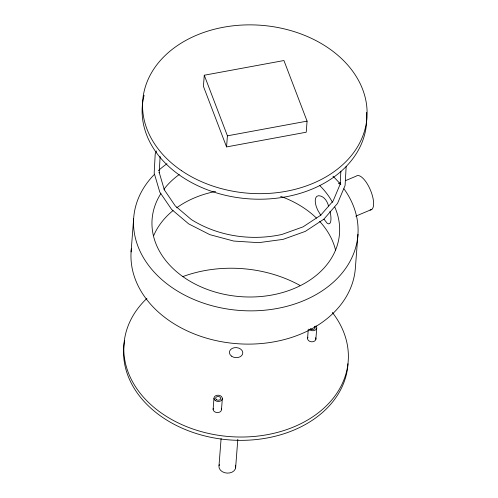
<?xml version="1.0" encoding="UTF-8"?>
<svg xmlns="http://www.w3.org/2000/svg" width="498" height="498" viewBox="0 0 498 498"><rect width="100%" height="100%" fill="white"/><g stroke="black" fill="none" stroke-linecap="round" stroke-linejoin="round"><path stroke-width="0.75" d="M160.113 156.465L159.223 172.769L159.167 172.314L164.334 189.844M340.146 184.416L340.869 171.225M346.172 166.394L345.077 185.536L337.52 203.439L324.005 219.045M131.086 251.901L133.645 218.641M204.273 75.229L203.421 86.316L226.565 146.916L306.226 132.219L307.079 121.132L283.935 60.532L204.273 75.229L227.418 135.829L226.565 146.916M213.119 409.362L213.972 398.276M221.498 409.512L222.351 398.425M219.008 465.674L221.1 438.539M235.61 467.964L237.82 439.28M307.608 337.999L308.293 329.128M315.869 339.337L316.722 328.25M357.969 234.272L355.404 267.532A112.436 84.212 4.4 0 1 235.859 343.601A112.436 84.212 4.4 0 1 131.348 248.894M156.472 150.95L155.202 154.094L154.175 173.092L159.802 192.122L171.611 209.409L188.667 223.876L209.814 234.645L233.724 241.057L258.692 242.669L283.076 239.376L305.305 231.389L323.825 219.213M340.215 184.117L333.106 200.974L320.469 215.447M320.65 215.273L303.045 226.864L281.955 234.452C251.222 241.132 218.23 236.345 191.419 219.624L175.271 205.911L164.259 189.726M338.416 183.631L340.551 182.729M345.544 180.631L356.238 176.124A18.457 6.928 67.2 0 1 370.599 190.485A18.457 6.928 67.2 0 1 370.126 209.982M355.79 216.144L371.838 209.39M227.418 135.829L307.079 121.132M320.861 215.453L317.531 209.807L316.18 206.272A14.996 6.648 60.4 0 1 316.946 196.293L318.62 195.695C324.117 195.988 327.223 201.167 328.524 205.973M324.036 219.257L327.198 223.253L328.587 223.876L329.713 223.509A14.996 4.513 73.5 0 0 330.485 213.53L329.993 211.27M153.677 235.647A93.979 70.386 4.4 0 1 173.049 210.573M176.678 207.797A93.979 70.386 4.4 0 1 215.553 191.45M280.648 196.343A93.979 70.386 4.4 0 1 316.491 218.118M319.679 221.392A93.979 70.386 4.4 0 1 335.615 250.332M332.334 312.427A112.436 84.212 4.4 0 1 305.535 421.227A112.436 84.212 4.4 0 1 157.231 409.991A112.436 84.212 4.4 0 1 146.922 298.383M182.791 276.62A112.436 84.212 4.4 0 1 299.84 285.354M221.33 408.69A4.196 3.144 4.4 0 1 217.396 412.581A4.196 3.144 4.4 0 1 213.237 408.547M315.67 337.712A4.196 3.144 4.4 0 1 311.574 341.809A4.196 3.144 4.4 0 1 307.932 337.227M316.012 325.879A4.196 3.144 4.4 0 1 315.01 330.23A4.196 3.144 4.4 0 1 309.171 329.284M314.331 326.277A2.515 1.886 4.4 0 1 314.163 329.11A2.515 1.886 4.4 0 1 310.441 328.487M348.002 363.764A112.436 84.212 4.4 0 1 225.426 439.553A112.436 84.212 4.4 0 1 124.618 340.613M235.317 465.238A8.391 6.287 4.4 0 1 227.25 473.112A8.391 6.287 4.4 0 1 219.338 464.615M343.962 188.81A112.436 84.212 4.4 0 1 314.201 295.631A112.436 84.212 4.4 0 1 167.789 284.476A112.436 84.212 4.4 0 1 154.436 174.368M158.333 170.64A112.436 84.212 4.4 0 1 166.986 163.749M332.963 176.224A112.436 84.212 4.4 0 1 340.781 184.671M334.812 207.1A93.979 70.386 4.4 0 1 240.304 296.627A93.979 70.386 4.4 0 1 160.891 193.573M163.998 189.159A93.979 70.386 4.4 0 1 179.236 174.537M319.598 185.393A93.979 70.386 4.4 0 1 332.49 202.356M366.379 112.367A112.436 84.212 4.4 0 1 247.985 198.777A112.436 84.212 4.4 0 1 144.084 95.336M231.458 356.101A6.711 5.03 4.4 0 0 242.607 354.047A6.711 5.03 4.4 0 0 234.228 347.729A6.711 5.03 4.4 0 0 231.458 356.101M215.261 400.523A4.196 3.144 4.4 0 0 222.233 399.234A4.196 3.144 4.4 0 0 216.991 395.288A4.196 3.144 4.4 0 0 215.261 400.523M216.425 399.651A2.515 1.886 4.4 0 0 220.602 398.879A2.515 1.886 4.4 0 0 217.458 396.514A2.515 1.886 4.4 0 0 216.425 399.651M181.49 170.652A112.436 84.212 4.4 0 0 365.134 128.739A112.436 84.212 4.4 0 0 217.844 28.405A112.436 84.212 4.4 0 0 181.49 170.652"/></g></svg>
